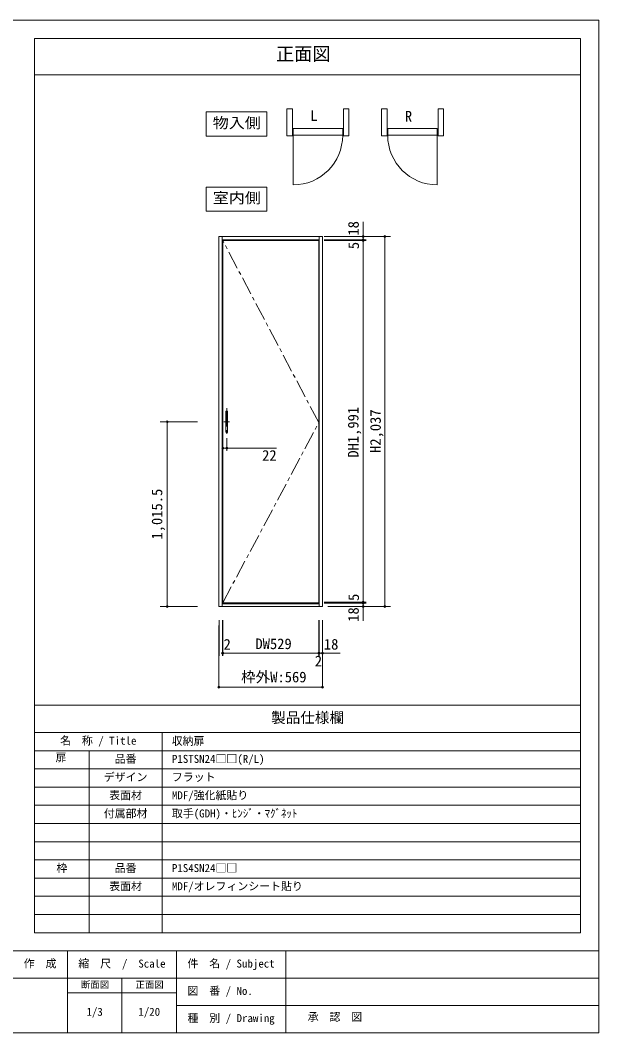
# Model space of a CAD drawing. Units: millimetres on the paper, enlarged 10 times, with parts at other scales. Extents: x -2058 to 1892, y -400 to 2383.
# Drawn here: x 303 to 1892, y -400 to 2383 of the extents above; entities that cross this region are included whole.
import ezdxf
from ezdxf.enums import TextEntityAlignment as Align

# ---------------------------------------------------------------- set-up
doc = ezdxf.new("R2010")
doc.units = ezdxf.units.MM
doc.header["$LTSCALE"] = 10
doc.header["$PDMODE"] = 32
doc.header["$PDSIZE"] = 5
doc.linetypes.add('CHAIN1', pattern=[8, 5, -1, 1, -1])
doc.layers.add('0-0_0', color=7, linetype='Continuous', lineweight=18)
doc.layers.add('3-8', color=7, linetype='Continuous', lineweight=18)
doc.layers.add('9-0', color=7, linetype='Continuous')
doc.styles.add('ＭＳ ゴシック', font='')
doc.styles.get('ＭＳ ゴシック').set_extended_font_data('MS Gothic')

msp = doc.modelspace()

# ---------------------------------------------------------------- linework, layer by layer
at = {"layer": '0-0_0'}
for p, q in [((1892.04, 2382.81), (1892.04, -399.69)), ((342.04, 2332.81), (342.04, -124.69)), ((342.04, 2332.81), (1842.04, 2332.81)), ((1842.04, 2332.81), (1842.04, -124.69)), ((342.04, 2232.81), (1842.04, 2232.81)), ((342.04, 500.31), (1842.04, 500.31)), ((342.04, 425.31), (1842.04, 425.31)), ((692.04, 425.31), (692.04, -124.69)), ((342.04, 375.31), (1842.04, 375.31)), ((492.04, 375.31), (492.04, -124.69)), ((342.04, 325.31), (1842.04, 325.31)), ((342.04, 275.31), (1842.04, 275.31)), ((342.04, 225.31), (1842.04, 225.31)), ((342.04, 175.31), (1842.04, 175.31)), ((342.04, 175.31), (1842.04, 175.31)), ((342.04, 125.31), (1842.04, 125.31)), ((342.04, 125.31), (1842.04, 125.31)), ((342.04, 75.31), (1842.04, 75.31)), ((342.04, 75.31), (1842.04, 75.31)), ((342.04, 25.31), (1842.04, 25.31)), ((342.04, -24.69), (1842.04, -24.69)), ((342.04, -74.69), (1842.04, -74.69)), ((1842.04, -124.69), (342.04, -124.69)), ((342.04, -124.69), (1842.04, -124.69)), ((-2057.96, -174.69), (1892.04, -174.69)), ((432.04, -174.69), (432.04, -399.69)), ((732.04, -399.69), (732.04, -174.69)), ((1032.04, -399.69), (1032.04, -174.69)), ((1892.04, -249.69), (-1257.96, -249.69)), ((582.04, -249.69), (582.04, -399.69)), ((432.04, -289.69), (732.04, -289.69)), ((1892.04, -324.69), (732.04, -324.69)), ((1892.04, -399.69), (-2057.96, -399.69))]:
    msp.add_line(p, q, dxfattribs=at)
msp.add_lwpolyline([(-2057.96, -399.69), (-2057.96, 2382.81), (1892.04, 2382.81)], dxfattribs=at)
at = {"layer": '3-8'}
for p, q in [((979.82, 2064), (979.82, 2130.67)), ((813.15, 2064), (979.82, 2064)), ((1052.13, 2085.37), (1052.13, 2066.62)), ((1188.45, 2085.37), (1052.13, 2085.37)), ((1052.13, 2066.62), (1188.45, 2066.62)), ((1188.45, 2085.37), (1188.45, 2066.62)), ((1190.32, 2085.37), (1190.32, 2066.62)), ((1310.33, 2085.37), (1310.33, 2066.62)), ((1312.21, 2085.37), (1448.52, 2085.37)), ((1312.21, 2085.37), (1312.21, 2066.62)), ((1448.52, 2066.62), (1312.21, 2066.62)), ((1448.52, 2085.37), (1448.52, 2066.62)), ((1132.88, 1788.82), (848.38, 1788.82)), ((848.38, 771.82), (848.38, 1788.82)), ((857.38, 771.82), (857.38, 1788.82)), ((1123.88, 771.82), (1123.88, 1788.82)), ((1123.88, 1779.82), (857.38, 1779.82)), ((1122.88, 1777.32), (858.88, 1777.32)), ((858.88, 781.82), (858.88, 1777.32)), ((1122.88, 781.82), (1122.88, 1777.32)), ((867.75, 1251.07), (867.75, 1308.07)), ((868.5, 1308.82), (871.25, 1308.82)), ((872, 1308.07), (872, 1251.07)), ((871.25, 1250.32), (868.5, 1250.32)), ((857.38, 779.32), (1123.88, 779.32)), ((858.88, 781.82), (1122.88, 781.82)), ((848.38, 771.82), (857.38, 771.82)), ((857.38, 771.82), (1123.88, 771.82))]:
    msp.add_line(p, q, dxfattribs=at)
at = {"layer": '3-8', "color": 4}
for p, q in [((1052.13, 2075.99), (1052.13, 1930.3)), ((1448.52, 2075.99), (1448.52, 1930.3)), ((1244.51, 1788.82), (1244.51, 1828.38)), ((1137.88, 1788.82), (1320.14, 1788.82)), ((1244.51, 1779.82), (1244.51, 1788.82)), ((1304.5, 1788.82), (1304.5, 771.82)), ((1137.88, 1779.82), (1253.01, 1779.82)), ((1137.88, 1777.32), (1253.01, 1777.32)), ((1244.51, 1779.82), (1244.51, 771.82)), ((686.66, 1279.57), (789.2, 1279.57)), ((706.66, 771.82), (706.66, 1279.57)), ((869.88, 1234.14), (869.88, 1199.05)), ((1137.88, 783.32), (1253.01, 783.32)), ((1137.88, 780.82), (1253.01, 780.82)), ((1244.51, 780.82), (1244.51, 771.82)), ((686.66, 771.82), (789.2, 771.82)), ((1147.88, 771.82), (1320.14, 771.82)), ((1244.51, 771.82), (1244.51, 732.27)), ((848.88, 734.17), (848.88, 635.82)), ((857.88, 734.17), (857.88, 635.82)), ((858.88, 734.17), (858.88, 635.82)), ((1122.88, 734.17), (1122.88, 635.82)), ((1123.88, 734.17), (1123.88, 635.82)), ((1132.88, 734.17), (1132.88, 549.65)), ((848.38, 549.65), (848.38, 719.17)), ((857.72, 643.32), (1132.88, 643.32)), ((1132.88, 643.32), (1181.63, 643.32)), ((1132.88, 549.65), (848.38, 549.65))]:
    msp.add_line(p, q, dxfattribs=at)
at = {"layer": '3-8', "color": 4, "linetype": 'CHAIN1'}
for p, q in [((1122.88, 1277.07), (858.88, 1777.32)), ((869.88, 1316.32), (869.88, 1242.82)), ((858.88, 781.82), (1122.88, 1277.07)), ((862.38, 1279.57), (877.38, 1279.57))]:
    msp.add_line(p, q, dxfattribs=at)
at = {"layer": '3-8'}
for points in [[(979.82, 2130.67), (813.15, 2130.67), (813.15, 2064)], [(1123.88, 771.82), (1132.88, 771.82), (1132.88, 1788.82)]]:
    msp.add_lwpolyline(points, dxfattribs=at)
for points in [[(1050.26, 2064.74), (1035.26, 2064.74), (1035.26, 2139.74), (1050.26, 2139.74)], [(1190.32, 2064.74), (1205.32, 2064.74), (1205.32, 2139.74), (1190.32, 2139.74)], [(1310.33, 2064.74), (1295.33, 2064.74), (1295.33, 2139.74), (1310.33, 2139.74)], [(1450.4, 2064.74), (1465.4, 2064.74), (1465.4, 2139.74), (1450.4, 2139.74)], [(979.82, 1924.55), (813.15, 1924.55), (813.15, 1857.89), (979.82, 1857.89)]]:
    msp.add_lwpolyline(points, close=True, dxfattribs=at)
at = {"layer": '3-8', "color": 4}
msp.add_lwpolyline([(858.88, 1206.55), (869.88, 1206.55), (1006.92, 1206.55)], dxfattribs=at)
for centre, start, end in [((1052.13, 2066.62), 270, 0), ((1448.52, 2066.62), 180, 270)]:
    msp.add_arc(centre, 136.31, start, end, dxfattribs=at)
at = {"layer": '3-8'}
for centre, start, end in [((868.5, 1308.07), 90, 180), ((871.25, 1308.07), 0, 90), ((868.5, 1251.07), 180, 270), ((871.25, 1251.07), 270, 0)]:
    msp.add_arc(centre, 0.75, start, end, dxfattribs=at)
at = {"layer": '3-8', "color": 4}
for p in [(1244.51, 1788.82), (1244.51, 1779.82), (1304.5, 1788.82), (1244.51, 1777.32), (706.66, 1279.57), (858.88, 1206.55), (869.88, 1206.55), (1244.51, 783.32), (1244.51, 780.82), (706.66, 771.82), (1244.51, 771.82), (1304.5, 771.82), (857.88, 643.32), (858.88, 643.32), (1122.88, 643.32), (1123.88, 643.32), (1132.88, 643.32), (848.38, 549.65), (1132.88, 549.65)]:
    msp.add_point(p, dxfattribs=at)

# ---------------------------------------------------------------- texts
at = {"layer": '0-0_0', "style": 'ＭＳ ゴシック'}
for s, height, p in [('正面図 ', 36.66, (1005.06, 2260.98)), ('製品仕様欄', 29.33, (992.04, 442.81)), ('名\u3000称 / Title', 21.99, (412.04, 385.31)), ('収納扉', 21.99, (718.57, 384.59)), ('扉', 21.99, (399.54, 339.18)), ('品番', 21.99, (562.04, 335.31)), ('P1STSN24□□(R/L)', 21.99, (719.28, 335.31)), ('デザイン', 21.99, (532.04, 285.31)), ('フラット', 21.99, (719.28, 285.31)), ('表面材', 21.99, (547.04, 235.31)), ('MDF/強化紙貼り', 21.99, (719.28, 235.31)), ('付属部材', 21.99, (532.04, 185.31)), ('取手(GDH)・ﾋﾝｼﾞ・ﾏｸﾞﾈｯﾄ', 21.99, (719.28, 185.31)), ('枠', 21.99, (402.04, 35.31)), ('品番', 21.99, (562.04, 35.31)), ('P1S4SN24□□', 21.99, (719.28, 35.31)), ('表面材', 21.99, (547.04, -14.69)), ('MDF/オレフィンシート貼り', 21.99, (719.28, -14.69)), ('作\u3000成', 21.99, (312.04, -227.19)), ('縮\u3000尺\u3000/\u3000Scale', 21.99, (462.04, -227.19)), ('件\u3000名 / Subject', 21.99, (762.04, -227.19)), ('断面図', 18.33, (469.54, -282.19)), ('正面図', 18.33, (619.54, -282.19)), ('図\u3000番 / No.', 21.99, (761.88, -302.19)), ('1/3', 21.99, (484.54, -359.69)), ('1/20', 21.99, (627.04, -359.69)), ('種\u3000別 / Drawing', 21.99, (762.04, -377.19)), ('承\u3000認\u3000図', 21.99, (1092.21, -373.62))]:
    msp.add_text(s, height=height, dxfattribs=at).set_placement(p, align=Align.BOTTOM_LEFT)
at = {"layer": '3-8', "style": 'ＭＳ ゴシック', "width": 1.1}
for s, p in [('物入側', (831.48, 2077.33)), ('室内側', (831.48, 1871.22))]:
    msp.add_text(s, height=29.33, dxfattribs=at).set_placement(p, align=Align.BOTTOM_LEFT)
at = {"layer": '3-8', "style": 'ＭＳ ゴシック'}
for s, p in [('18', (1241.42, 1790.98)), ('5', (1242.07, 1753.74)), ('DH1,991', (1240.77, 1180.74)), ('H2,037', (1302.03, 1193.69)), ('1,015.5', (701.66, 955.7)), ('5', (1242.07, 786.9)), ('18', (1241.42, 729.66))]:
    msp.add_text(s, height=29.33, rotation=90, dxfattribs=at).set_placement(p, align=Align.BOTTOM_LEFT)
for s, p in [('22', (967.15, 1163.53)), ('2', (861.23, 644.36)), ('DW529', (948.7, 645.76)), ('18', (1136.7, 644.53)), ('2', (1111.89, 598.52)), ('枠外W:569', (909.34, 554.55))]:
    msp.add_text(s, height=29.33, dxfattribs=at).set_placement(p, align=Align.BOTTOM_LEFT)
at = {"layer": '9-0', "style": 'ＭＳ ゴシック'}
for s, p in [('L', (1099.58, 2097.44)), ('R', (1359.24, 2095.32))]:
    msp.add_text(s, height=29.33, dxfattribs=at).set_placement(p, align=Align.BOTTOM_LEFT)

doc.saveas('drawing.dxf')
